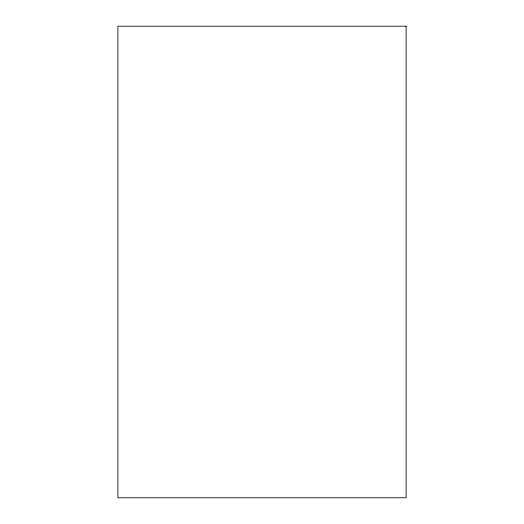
<?xml version="1.0" encoding="UTF-8"?>
<svg xmlns="http://www.w3.org/2000/svg" width="524" height="524" viewBox="0 0 524 524"><rect width="100%" height="100%" fill="white"/><g stroke="black" fill="none" stroke-linecap="round" stroke-linejoin="round"><path stroke-width="0.79" d="M406.1 26.2L117.9 26.2L117.9 497.8L406.1 497.8L406.1 26.2"/></g></svg>
